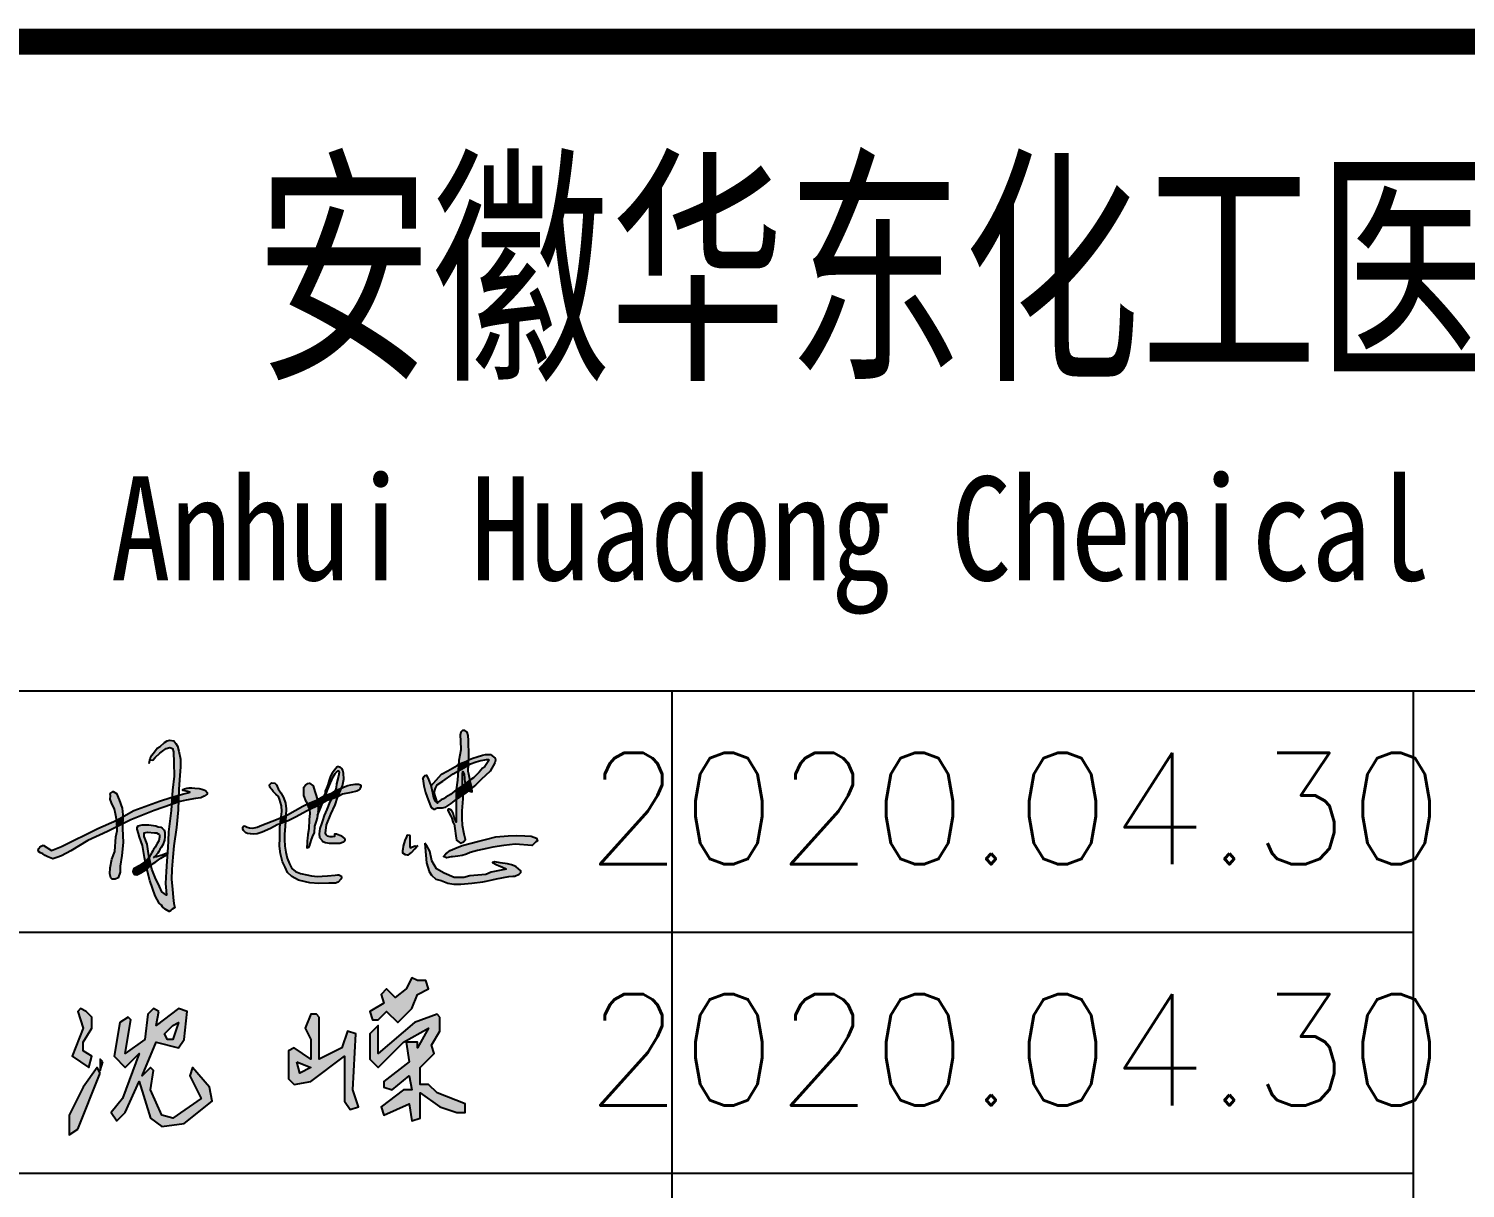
# Model space of a CAD drawing. Header units: millimetres. Extents: x 865490 to 879904, y 39442 to 44891.
# Drawn here: x 874120.71 to 874159.45, y 39489.05 to 39520.3 of the extents above; entities that cross this region are included whole.
import ezdxf
from ezdxf.enums import TextEntityAlignment as Align

# ---------------------------------------------------------------- set-up
doc = ezdxf.new("R2010")
doc.units = ezdxf.units.MM
doc.header["$LTSCALE"] = 1000
doc.header["$MEASUREMENT"] = 0
doc.layers.add('HATCH', color=8, linetype='Continuous')
doc.styles.add('ECEC_TQ', font='txt_l.shx', dxfattribs={"bigfont": 'hztxt_l.shx'})
doc.styles.add('ECEC_TQ_S', font='')
doc.styles.get('ECEC_TQ_S').set_extended_font_data('SimSun')

msp = doc.modelspace()

# ---------------------------------------------------------------- hatches: boundary and pattern name
at = {"linetype": 'Continuous'}
h = msp.add_hatch(color=256, dxfattribs=at)
h.paths.add_polyline_path([(874129.226, 39492.606), (874129.226, 39491.396), (874129.378, 39491.169), (874129.605, 39491.245), (874129.453, 39491.699), (874129.529, 39493.211), (874129.302, 39493.287), (874129.151, 39492.833), (874128.546, 39492.531), (874128.546, 39493.665), (874128.47, 39493.741), (874128.319, 39493.741), (874128.168, 39493.363), (874128.319, 39493.06), (874128.319, 39492.531), (874127.865, 39492.833), (874127.714, 39492.758), (874127.714, 39492.001), (874127.865, 39491.85), (874128.319, 39491.926)])
h.paths.add_polyline_path([(874128.319, 39492.304), (874128.016, 39492.153), (874127.941, 39492.455)], flags=16)
h.paths.add_polyline_path([(874131.041, 39493.892), (874131.193, 39494.27), (874131.495, 39494.421), (874131.42, 39494.648), (874131.193, 39494.648), (874131.041, 39494.724), (874130.89, 39494.421), (874130.588, 39494.194), (874130.361, 39494.421), (874130.21, 39494.27), (874130.285, 39494.043), (874129.907, 39493.816), (874129.983, 39493.589), (874130.134, 39493.589), (874130.361, 39493.816), (874130.663, 39493.514)])
h.paths.add_polyline_path([(874131.798, 39493.287), (874131.798, 39493.665), (874131.722, 39493.741), (874131.117, 39493.514), (874130.134, 39492.682), (874130.134, 39493.438), (874129.907, 39493.211), (874129.907, 39492.531), (874130.134, 39492.304), (874130.815, 39492.984), (874131.495, 39493.363), (874131.193, 39492.833), (874131.193, 39492.984), (874130.89, 39492.984), (874130.966, 39492.455), (874130.285, 39491.926), (874130.285, 39491.774), (874130.512, 39491.699), (874130.966, 39492.077), (874131.041, 39491.699), (874130.815, 39491.699), (874130.21, 39491.245), (874130.285, 39491.018), (874130.966, 39491.321), (874131.041, 39490.867), (874131.268, 39490.943), (874131.268, 39491.623), (874131.798, 39491.245), (874132.251, 39491.094), (874132.478, 39491.094), (874132.478, 39491.321), (874131.722, 39491.623), (874131.495, 39491.85), (874131.268, 39491.85), (874131.268, 39492.304), (874131.646, 39492.682), (874131.571, 39492.909)])
h = msp.add_hatch(color=256, dxfattribs=at)
h.paths.add_polyline_path([(874122.179, 39492.758), (874122.179, 39492.984), (874122.406, 39493.363), (874122.406, 39493.665), (874122.255, 39493.816), (874122.103, 39493.892), (874122.028, 39493.816), (874122.179, 39493.363), (874121.876, 39492.606), (874122.33, 39492.304), (874122.406, 39492.606)])
h.paths.add_polyline_path([(874122.708, 39492.455), (874122.633, 39492.531), (874122.633, 39492.228)])
h.paths.add_polyline_path([(874122.633, 39492.153), (874122.557, 39492.304), (874122.179, 39491.774), (874121.801, 39491.018), (874121.801, 39490.489), (874122.028, 39490.64)])
h.paths.add_polyline_path([(874124.145, 39492.984), (874124.75, 39492.833), (874124.901, 39493.06), (874124.977, 39493.816), (874124.75, 39493.892), (874124.145, 39493.438), (874124.221, 39493.816), (874124.07, 39493.892), (874123.918, 39493.741), (874123.843, 39493.06), (874123.313, 39492.682), (874123.465, 39493.589), (874123.389, 39493.665), (874123.162, 39493.514), (874123.011, 39492.606), (874123.313, 39492.304), (874123.691, 39492.682), (874123.238, 39491.472), (874122.935, 39491.094), (874123.086, 39490.867), (874123.313, 39491.094), (874123.691, 39491.926), (874123.994, 39490.943), (874124.296, 39490.716), (874124.901, 39490.791), (874125.658, 39491.396), (874125.582, 39491.774), (874125.128, 39492.304), (874125.053, 39492.077), (874125.355, 39491.472), (874124.599, 39490.943), (874124.296, 39491.018), (874123.994, 39491.699), (874124.07, 39492.228), (874123.994, 39492.304), (874123.767, 39492.077)])
h.paths.add_polyline_path([(874124.372, 39493.211), (874124.599, 39493.438), (874124.75, 39493.514), (874124.599, 39493.06), (874124.448, 39493.06)], flags=16)
at = {"layer": 'HATCH'}
for points in [[(874124.78, 39500.174), (874124.802, 39500.409), (874124.799, 39500.615), (874124.759, 39500.834), (874124.716, 39500.97), (874124.676, 39501.04), (874124.62, 39501.109), (874124.508, 39501.13), (874124.444, 39501.112), (874124.369, 39501.066), (874124.254, 39500.959), (874124.176, 39500.909), (874124.104, 39500.815), (874124.029, 39500.727), (874123.987, 39500.631), (874123.978, 39500.596), (874124.052, 39500.589), (874124.116, 39500.663), (874124.248, 39500.774), (874124.315, 39500.835), (874124.416, 39500.902), (874124.514, 39500.929), (874124.582, 39500.902), (874124.609, 39500.814), (874124.622, 39500.515), (874124.629, 39500.154), (874124.585, 39499.776), (874124.573, 39499.595), (874124.75, 39499.646), (874124.756, 39499.804)], [(874132.572, 39501.123), (874132.562, 39501.253), (874132.53, 39501.344), (874132.467, 39501.386), (874132.408, 39501.386), (874132.365, 39501.34), (874132.348, 39501.263), (874132.355, 39501.113), (874132.362, 39500.871), (874132.313, 39500.58), (874132.305, 39500.469), (874132.351, 39500.496), (874132.495, 39500.554), (874132.574, 39500.592), (874132.579, 39500.709)], [(874133.287, 39500.64), (874133.248, 39500.682), (874133.16, 39500.739), (874133.108, 39500.745), (874133.031, 39500.742), (874132.949, 39500.72), (874132.803, 39500.676), (874132.69, 39500.644), (874132.6, 39500.605), (874132.574, 39500.592), (874132.567, 39500.455), (874132.62, 39500.49), (874132.775, 39500.543), (874132.902, 39500.577), (874133.009, 39500.599), (874133.056, 39500.607), (874133.105, 39500.606), (874133.121, 39500.581), (874133.011, 39500.421), (874132.944, 39500.371), (874132.857, 39500.267), (874132.708, 39500.11), (874132.607, 39500.05), (874132.621, 39499.979), (874132.66, 39499.841), (874132.755, 39499.918), (874132.913, 39500.064), (874133.154, 39500.293), (874133.277, 39500.516), (874133.294, 39500.586)], [(874128.851, 39499.981), (874128.923, 39500.141), (874128.973, 39500.232), (874129.009, 39500.263), (874129.05, 39500.299), (874129.075, 39500.303), (874129.083, 39500.255), (874129.064, 39500.161), (874129.012, 39499.954), (874128.999, 39499.839), (874128.968, 39499.752), (874128.982, 39499.76), (874129.052, 39499.8), (874129.15, 39499.841), (874129.173, 39499.894), (874129.211, 39500.079), (874129.195, 39500.235), (874129.176, 39500.307), (874129.158, 39500.351), (874129.141, 39500.377), (874129.121, 39500.391), (874129.059, 39500.409), (874129.028, 39500.409), (874128.952, 39500.32), (874128.92, 39500.272), (874128.886, 39500.219), (874128.849, 39500.161), (874128.807, 39500.053), (874128.778, 39499.924), (874128.735, 39499.83), (874128.704, 39499.754), (874128.699, 39499.697), (874128.667, 39499.618), (874128.695, 39499.633), (874128.714, 39499.64), (874128.757, 39499.762)], [(874131.877, 39500.023), (874132.16, 39500.217), (874132.292, 39500.292), (874132.305, 39500.469), (874132.261, 39500.444), (874132.016, 39500.305), (874131.841, 39500.208), (874131.557, 39499.888), (874131.596, 39499.72), (874131.624, 39499.579), (874131.658, 39499.493), (874131.735, 39499.432), (874131.646, 39499.716), (874131.68, 39499.833), (874131.725, 39499.922)], [(874132.567, 39500.455), (874132.504, 39500.414), (874132.292, 39500.292), (874132.274, 39500.053), (874132.239, 39499.789), (874132.412, 39499.906), (874132.409, 39500.019), (874132.404, 39500.201), (874132.405, 39500.234), (874132.42, 39500.28), (874132.449, 39500.216), (874132.462, 39500.105), (874132.464, 39500.075), (874132.47, 39500.002), (874132.486, 39499.96), (874132.607, 39500.05), (874132.576, 39500.211), (874132.558, 39500.288)], [(874132.574, 39500.592), (874132.495, 39500.554), (874132.351, 39500.496), (874132.305, 39500.469), (874132.292, 39500.292), (874132.504, 39500.414), (874132.567, 39500.455)], [(874127.633, 39499.426), (874127.582, 39499.583), (874127.508, 39499.705), (874127.437, 39499.82), (874127.391, 39499.924), (874127.348, 39499.973), (874127.252, 39499.977), (874127.199, 39499.928), (874127.21, 39499.862), (874127.24, 39499.828), (874127.267, 39499.797), (874127.305, 39499.745), (874127.374, 39499.674), (874127.441, 39499.611), (874127.472, 39499.536), (874127.526, 39499.36), (874127.538, 39499.208), (874127.519, 39499.064), (874127.516, 39499.044), (874127.644, 39499.098), (874127.648, 39499.277)], [(874128.428, 39499.74), (874128.376, 39499.896), (874128.283, 39499.972), (874128.239, 39499.96), (874128.175, 39499.912), (874128.131, 39499.86), (874128.131, 39499.776), (874128.131, 39499.635), (874128.195, 39499.475), (874128.218, 39499.408), (874128.228, 39499.413), (874128.499, 39499.527)], [(874129.561, 39499.755), (874129.608, 39499.779), (874129.629, 39499.802), (874129.651, 39499.837), (874129.666, 39499.875), (874129.666, 39499.903), (874129.662, 39499.914), (874129.653, 39499.927), (874129.606, 39499.943), (874129.513, 39499.943), (874129.463, 39499.936), (874129.392, 39499.923), (874129.316, 39499.906), (874129.239, 39499.88), (874129.162, 39499.846), (874129.15, 39499.841), (874129.047, 39499.609), (874129.175, 39499.677), (874129.402, 39499.72)], [(874131.55, 39499.916), (874131.534, 39499.955), (874131.479, 39500.091), (874131.443, 39500.161), (874131.436, 39500.183), (874131.393, 39500.176), (874131.376, 39500.145), (874131.335, 39500.087), (874131.367, 39499.899), (874131.41, 39499.718), (874131.482, 39499.519), (874131.563, 39499.317), (874131.649, 39499.259), (874131.691, 39499.285), (874131.728, 39499.291), (874131.753, 39499.292), (874131.803, 39499.292), (874131.858, 39499.293), (874131.929, 39499.313), (874132.09, 39499.418), (874132.184, 39499.495), (874132.237, 39499.531), (874132.239, 39499.789), (874132.08, 39499.667), (874131.961, 39499.593), (874131.891, 39499.55), (874131.835, 39499.519), (874131.761, 39499.466), (874131.735, 39499.432), (874131.658, 39499.493), (874131.624, 39499.579), (874131.596, 39499.72)], [(874132.516, 39499.825), (874132.484, 39499.94), (874132.486, 39499.96), (874132.429, 39499.918), (874132.412, 39499.906), (874132.419, 39499.656), (874132.497, 39499.709), (874132.565, 39499.765)], [(874132.621, 39499.979), (874132.607, 39500.05), (874132.607, 39500.05), (874132.486, 39499.96), (874132.484, 39499.94), (874132.516, 39499.825), (874132.565, 39499.765), (874132.66, 39499.841)], [(874123.23, 39499.299), (874123.147, 39499.52), (874123.077, 39499.687), (874122.989, 39499.743), (874122.906, 39499.687), (874122.912, 39499.624), (874122.901, 39499.536), (874122.944, 39499.437), (874123.018, 39499.272), (874123.047, 39499.138), (874123.083, 39498.975), (874123.243, 39499.063), (874123.244, 39499.114)], [(874124.092, 39499.236), (874124.559, 39499.398), (874124.573, 39499.595), (874124.544, 39499.587), (874124.236, 39499.486), (874123.547, 39499.232), (874123.243, 39499.063), (874123.239, 39498.869), (874123.462, 39498.98)], [(874124.75, 39499.646), (874124.573, 39499.595), (874124.559, 39499.398), (874124.743, 39499.462)], [(874125.443, 39499.618), (874125.517, 39499.669), (874125.519, 39499.713), (874125.476, 39499.77), (874125.431, 39499.793), (874125.373, 39499.807), (874125.305, 39499.824), (874125.189, 39499.836), (874125.109, 39499.84), (874125.033, 39499.84), (874124.973, 39499.83), (874124.911, 39499.818), (874124.864, 39499.797), (874124.868, 39499.772), (874124.919, 39499.76), (874124.987, 39499.744), (874125.057, 39499.729), (874124.996, 39499.711), (874124.853, 39499.676), (874124.75, 39499.646), (874124.743, 39499.462), (874124.789, 39499.478), (874124.952, 39499.511), (874125.21, 39499.554), (874125.352, 39499.57)], [(874128.667, 39499.618), (874128.512, 39499.533), (874128.499, 39499.527), (874128.519, 39499.466), (874128.517, 39499.369), (874128.554, 39499.387), (874128.605, 39499.416)], [(874128.971, 39499.386), (874129.035, 39499.582), (874129.047, 39499.609), (874129.024, 39499.596), (874128.876, 39499.545), (874128.829, 39499.462), (874128.751, 39499.263), (874128.68, 39499.094), (874128.635, 39498.958), (874128.601, 39498.87), (874128.562, 39498.743), (874128.546, 39498.601), (874128.555, 39498.506), (874128.622, 39498.42), (874128.642, 39498.395), (874128.71, 39498.368), (874128.81, 39498.35), (874128.875, 39498.349), (874128.984, 39498.349), (874129.102, 39498.353), (874129.173, 39498.376), (874129.208, 39498.392), (874129.237, 39498.412), (874129.243, 39498.443), (874129.235, 39498.48), (874129.153, 39498.537), (874129.103, 39498.555), (874129.009, 39498.59), (874128.958, 39498.598), (874128.958, 39498.559), (874128.956, 39498.535), (874128.903, 39498.522), (874128.835, 39498.525), (874128.765, 39498.543), (874128.728, 39498.573), (874128.712, 39498.624), (874128.736, 39498.843), (874128.854, 39499.129)], [(874128.714, 39499.64), (874128.695, 39499.633), (874128.667, 39499.618), (874128.605, 39499.416), (874128.637, 39499.435), (874128.68, 39499.542)], [(874128.926, 39499.631), (874128.968, 39499.752), (874128.879, 39499.703), (874128.714, 39499.64), (874128.68, 39499.542), (874128.637, 39499.435), (874128.756, 39499.503), (874128.876, 39499.545)], [(874129.15, 39499.841), (874129.052, 39499.8), (874128.982, 39499.76), (874128.968, 39499.752), (874128.926, 39499.631), (874128.876, 39499.545), (874129.024, 39499.596), (874129.047, 39499.609)], [(874132.423, 39499.55), (874132.419, 39499.656), (874132.237, 39499.531), (874132.236, 39499.264), (874132.234, 39499.05), (874132.236, 39498.92), (874132.183, 39499.053), (874132.155, 39499.16), (874132.12, 39499.236), (874132.072, 39499.255), (874132.045, 39499.267), (874132.024, 39499.269), (874132.015, 39499.24), (874132.032, 39499.194), (874132.09, 39499.082), (874132.117, 39499.022), (874132.148, 39498.927), (874132.181, 39498.877), (874132.198, 39498.751), (874132.226, 39498.551), (874132.249, 39498.435), (874132.354, 39498.35), (874132.434, 39498.387), (874132.489, 39498.451), (874132.455, 39498.597), (874132.409, 39498.826), (874132.397, 39499.025), (874132.397, 39499.226)], [(874132.412, 39499.906), (874132.239, 39499.789), (874132.237, 39499.531), (874132.419, 39499.656)], [(874132.66, 39499.841), (874132.565, 39499.765), (874132.664, 39499.734)], [(874124.03, 39497.652), (874124.005, 39497.757), (874123.93, 39497.691), (874123.897, 39497.663), (874123.897, 39497.662), (874123.972, 39497.344), (874124.116, 39496.932), (874124.226, 39496.733), (874124.288, 39496.679), (874124.314, 39496.638), (874124.391, 39496.57), (874124.5, 39496.514), (874124.539, 39496.54), (874124.573, 39496.572), (874124.646, 39496.617), (874124.625, 39496.726), (874124.608, 39496.887), (874124.588, 39497.114), (874124.56, 39497.368), (874124.564, 39497.653), (874124.593, 39497.975), (874124.62, 39498.283), (874124.69, 39498.778), (874124.735, 39499.254), (874124.743, 39499.462), (874124.559, 39499.398), (874124.548, 39499.236), (874124.474, 39498.658), (874124.467, 39498.415), (874124.457, 39498.233), (874124.437, 39497.868), (874124.416, 39497.589), (874124.393, 39497.268), (874124.413, 39497.067), (874124.426, 39496.949), (874124.299, 39497.039), (874124.234, 39497.18), (874124.115, 39497.427)], [(874128.221, 39499.224), (874128.283, 39499.255), (874128.241, 39499.342), (874128.218, 39499.408), (874128.102, 39499.351), (874127.69, 39499.118), (874127.644, 39499.098), (874127.631, 39498.926), (874127.702, 39498.953), (874127.899, 39499.05)], [(874128.512, 39499.203), (874128.517, 39499.369), (874128.283, 39499.255), (874128.289, 39499.147), (874128.275, 39498.988), (874128.26, 39498.736), (874128.235, 39498.585), (874128.226, 39498.482), (874128.216, 39498.423), (874128.214, 39498.372), (874128.214, 39498.328), (874128.207, 39498.272), (874128.208, 39498.243), (874128.213, 39498.23), (874128.22, 39498.223), (874128.247, 39498.225), (874128.276, 39498.268), (874128.326, 39498.449), (874128.367, 39498.57), (874128.408, 39498.626), (874128.42, 39498.806), (874128.46, 39498.942), (874128.492, 39499.034)], [(874128.519, 39499.466), (874128.499, 39499.527), (874128.228, 39499.413), (874128.218, 39499.408), (874128.241, 39499.342), (874128.283, 39499.255), (874128.517, 39499.369)], [(874128.637, 39499.435), (874128.605, 39499.416), (874128.532, 39499.252), (874128.51, 39499.188), (874128.499, 39499.094), (874128.581, 39499.294)], [(874122.298, 39498.42), (874122.831, 39498.666), (874123.092, 39498.796), (874123.088, 39498.951), (874123.083, 39498.975), (874122.571, 39498.743), (874121.592, 39498.259), (874121.323, 39498.157), (874121.099, 39498.294), (874121.046, 39498.272), (874121.011, 39498.245), (874120.976, 39498.21), (874120.958, 39498.173), (874120.983, 39498.119), (874121.022, 39498.088), (874121.088, 39498.062), (874121.148, 39498.022), (874121.224, 39497.979), (874121.358, 39497.932), (874121.469, 39497.969), (874121.589, 39498.012), (874121.842, 39498.144)], [(874123.253, 39498.369), (874123.237, 39498.744), (874123.239, 39498.869), (874123.092, 39498.796), (874123.095, 39498.681), (874123.056, 39498.522), (874123.032, 39498.125), (874122.953, 39497.92), (874122.901, 39497.687), (874122.892, 39497.529), (874122.926, 39497.417), (874122.957, 39497.385), (874123.043, 39497.385), (874123.117, 39497.421), (874123.174, 39497.566), (874123.178, 39497.735), (874123.219, 39498.019)], [(874123.243, 39499.063), (874123.083, 39498.975), (874123.088, 39498.951), (874123.092, 39498.796), (874123.239, 39498.869)], [(874124.305, 39498.756), (874124.268, 39498.779), (874124.197, 39498.796), (874124.133, 39498.817), (874124.076, 39498.83), (874124.012, 39498.84), (874123.951, 39498.847), (874123.853, 39498.847), (874123.769, 39498.847), (874123.664, 39498.817), (874123.637, 39498.776), (874123.637, 39498.726), (874123.668, 39498.611), (874123.698, 39498.517), (874123.776, 39498.291), (874123.833, 39497.961), (874123.858, 39497.845), (874123.955, 39497.969), (874123.945, 39498.013), (874123.899, 39498.324), (874123.825, 39498.534), (874123.817, 39498.634), (874123.908, 39498.65), (874124.099, 39498.632), (874124.154, 39498.626), (874124.195, 39498.606), (874124.225, 39498.591), (874124.236, 39498.556), (874124.236, 39498.513), (874124.219, 39498.419), (874124.171, 39498.346), (874124.115, 39498.246), (874124.075, 39498.18), (874124.054, 39498.144), (874124.025, 39498.1), (874123.993, 39498.039), (874123.955, 39497.969), (874124.005, 39497.757), (874124.06, 39497.804), (874124.132, 39497.852), (874124.212, 39497.902), (874124.273, 39497.948), (874124.364, 39497.998), (874124.446, 39498.034), (874124.449, 39498.09), (874124.412, 39498.08), (874124.31, 39498.041), (874124.267, 39498.024), (874124.156, 39497.993), (874124.091, 39497.979), (874124.12, 39498.001), (874124.19, 39498.082), (874124.217, 39498.126), (874124.244, 39498.18), (874124.281, 39498.234), (874124.329, 39498.311), (874124.373, 39498.436), (874124.379, 39498.52), (874124.379, 39498.584), (874124.376, 39498.635), (874124.359, 39498.699)], [(874127.413, 39498.844), (874127.493, 39498.874), (874127.516, 39499.044), (874127.395, 39498.993), (874126.993, 39498.838), (874126.868, 39498.779), (874126.751, 39498.758), (874126.659, 39498.767), (874126.598, 39498.784), (874126.532, 39498.817), (874126.505, 39498.807), (874126.484, 39498.781), (874126.481, 39498.739), (874126.505, 39498.697), (874126.535, 39498.66), (874126.566, 39498.633), (874126.611, 39498.611), (874126.689, 39498.601), (874126.78, 39498.595), (874126.868, 39498.601), (874127.004, 39498.649), (874127.231, 39498.743)], [(874127.605, 39498.452), (874127.608, 39498.593), (874127.622, 39498.799), (874127.631, 39498.926), (874127.493, 39498.874), (874127.48, 39498.779), (874127.485, 39498.494), (874127.476, 39498.27), (874127.497, 39498.061), (874127.554, 39497.853), (874127.623, 39497.705), (874127.688, 39497.558), (874127.801, 39497.452), (874127.983, 39497.355), (874128.176, 39497.313), (874128.287, 39497.279), (874128.532, 39497.264), (874128.799, 39497.27), (874128.903, 39497.272), (874128.978, 39497.277), (874129.055, 39497.301), (874129.128, 39497.377), (874129.146, 39497.413), (874129.146, 39497.43), (874129.133, 39497.467), (874129.105, 39497.481), (874129.069, 39497.494), (874129.042, 39497.499), (874128.971, 39497.487), (874128.766, 39497.473), (874128.623, 39497.46), (874128.501, 39497.449), (874128.336, 39497.469), (874128.213, 39497.495), (874128.041, 39497.536), (874127.903, 39497.592), (874127.801, 39497.669), (874127.741, 39497.796), (874127.678, 39497.943), (874127.642, 39498.107), (874127.612, 39498.267)], [(874127.644, 39499.098), (874127.516, 39499.044), (874127.493, 39498.874), (874127.631, 39498.926)], [(874131.124, 39498.202), (874131.175, 39498.263), (874131.192, 39498.274), (874131.134, 39498.278), (874131.062, 39498.253), (874131.021, 39498.227), (874130.994, 39498.232), (874130.991, 39498.26), (874130.991, 39498.298), (874130.986, 39498.355), (874130.986, 39498.398), (874130.986, 39498.458), (874130.984, 39498.493), (874130.984, 39498.539), (874130.979, 39498.569), (874130.913, 39498.574), (874130.893, 39498.521), (874130.856, 39498.421), (874130.81, 39498.27), (874130.795, 39498.19), (874130.785, 39498.142), (874130.793, 39498.092), (874130.861, 39498.049), (874130.911, 39498.034), (874130.951, 39498.037), (874131.031, 39498.099)], [(874132.813, 39498.155), (874133.063, 39498.211), (874133.226, 39498.241), (874133.524, 39498.293), (874133.83, 39498.323), (874134.283, 39498.285), (874134.316, 39498.318), (874134.39, 39498.387), (874134.435, 39498.415), (874134.402, 39498.486), (874134.262, 39498.539), (874134.087, 39498.552), (874133.865, 39498.557), (874133.641, 39498.549), (874133.307, 39498.519), (874133.025, 39498.45), (874132.852, 39498.407), (874132.401, 39498.29), (874132.205, 39498.206), (874132.073, 39498.15), (874131.955, 39498.066), (874131.892, 39497.995), (874131.976, 39497.954), (874132.098, 39497.982), (874132.139, 39497.985), (874132.284, 39498.005), (874132.396, 39498.023), (874132.516, 39498.058), (874132.612, 39498.104)], [(874131.523, 39498.139), (874131.446, 39498.279), (874131.396, 39498.353), (874131.398, 39498.235), (874131.433, 39497.823), (874131.509, 39497.587), (874131.569, 39497.489), (874131.69, 39497.383), (874131.83, 39497.343), (874132.016, 39497.274), (874132.171, 39497.248), (874132.36, 39497.246), (874132.657, 39497.27), (874132.958, 39497.305), (874133.047, 39497.325), (874133.21, 39497.359), (874133.323, 39497.389), (874133.658, 39497.452), (874133.765, 39497.46), (874133.816, 39497.46), (874133.936, 39497.513), (874133.983, 39497.561), (874133.985, 39497.609), (874133.922, 39497.66), (874133.852, 39497.714), (874133.805, 39497.742), (874133.729, 39497.768), (874133.622, 39497.791), (874133.422, 39497.823), (874133.28, 39497.849), (874133.219, 39497.835), (874133.334, 39497.77), (874133.378, 39497.752), (874133.491, 39497.706), (874133.539, 39497.676), (874133.584, 39497.654), (874133.184, 39497.567), (874133.038, 39497.508), (874132.603, 39497.468), (874132.441, 39497.429), (874132.185, 39497.429), (874131.916, 39497.539), (874131.703, 39497.658), (874131.581, 39497.879)], [(874123.897, 39497.663), (874123.858, 39497.845), (874123.701, 39497.75), (874123.554, 39497.665), (874123.525, 39497.62), (874123.517, 39497.583), (874123.562, 39497.505), (874123.623, 39497.494), (874123.732, 39497.552), (874123.806, 39497.598), (874123.867, 39497.637)], [(874123.955, 39497.969), (874123.858, 39497.845), (874123.897, 39497.663), (874123.93, 39497.691), (874124.005, 39497.757)]]:
    msp.add_hatch(color=256, dxfattribs=at).paths.add_polyline_path(points)

# ---------------------------------------------------------------- linework, layer by layer
for p, q in [((874103.063, 39502.455), (874213.063, 39502.455)), ((874138.063, 39469.955), (874138.063, 39502.455)), ((874158.063, 39469.955), (874158.063, 39502.455)), ((874103.063, 39495.955), (874158.063, 39495.955)), ((874103.063, 39489.455), (874158.063, 39489.455))]:
    msp.add_line(p, q)
at = {"const_width": 0.7}
msp.add_lwpolyline([(874283.063, 39519.955), (874103.063, 39519.955)], dxfattribs=at)
for points in [[(874123.955, 39500.498), (874123.987, 39500.631), (874124.029, 39500.727), (874124.104, 39500.815), (874124.176, 39500.909), (874124.254, 39500.959), (874124.369, 39501.066), (874124.444, 39501.112), (874124.508, 39501.13), (874124.62, 39501.109), (874124.676, 39501.04), (874124.716, 39500.97), (874124.759, 39500.834), (874124.799, 39500.615), (874124.802, 39500.409), (874124.78, 39500.174), (874124.756, 39499.804), (874124.735, 39499.254), (874124.69, 39498.778), (874124.62, 39498.283), (874124.593, 39497.975), (874124.564, 39497.653), (874124.56, 39497.368), (874124.588, 39497.114), (874124.608, 39496.887), (874124.625, 39496.726), (874124.646, 39496.617), (874124.573, 39496.572), (874124.539, 39496.54), (874124.5, 39496.514), (874124.391, 39496.57), (874124.314, 39496.638), (874124.288, 39496.679), (874124.226, 39496.733), (874124.116, 39496.932), (874123.972, 39497.344), (874123.897, 39497.662), (874123.833, 39497.961), (874123.776, 39498.291), (874123.698, 39498.517), (874123.668, 39498.611), (874123.637, 39498.726), (874123.637, 39498.776), (874123.664, 39498.817), (874123.664, 39498.817), (874123.769, 39498.847), (874123.853, 39498.847), (874123.853, 39498.847), (874123.951, 39498.847), (874124.012, 39498.84), (874124.076, 39498.83), (874124.133, 39498.817), (874124.197, 39498.796), (874124.268, 39498.779), (874124.305, 39498.756), (874124.359, 39498.699), (874124.376, 39498.635), (874124.379, 39498.584), (874124.379, 39498.52), (874124.373, 39498.436), (874124.329, 39498.311), (874124.281, 39498.234), (874124.244, 39498.18), (874124.217, 39498.126), (874124.19, 39498.082), (874124.19, 39498.082), (874124.12, 39498.001), (874124.062, 39497.957)], [(874132.484, 39499.94), (874132.516, 39499.825), (874132.565, 39499.765), (874132.664, 39499.734), (874132.66, 39499.841), (874132.621, 39499.979), (874132.576, 39500.211), (874132.558, 39500.288), (874132.579, 39500.709), (874132.572, 39501.123), (874132.562, 39501.253), (874132.53, 39501.344), (874132.467, 39501.386), (874132.408, 39501.386), (874132.365, 39501.34), (874132.348, 39501.263), (874132.355, 39501.113), (874132.362, 39500.871), (874132.313, 39500.58), (874132.274, 39500.053), (874132.239, 39499.789), (874132.236, 39499.264), (874132.234, 39499.05), (874132.236, 39498.92), (874132.183, 39499.053), (874132.155, 39499.16), (874132.12, 39499.236)], [(874123.978, 39500.596), (874124.052, 39500.589), (874124.052, 39500.589), (874124.116, 39500.663), (874124.248, 39500.774), (874124.315, 39500.835), (874124.416, 39500.902), (874124.514, 39500.929), (874124.514, 39500.929), (874124.582, 39500.902), (874124.609, 39500.814), (874124.622, 39500.515), (874124.629, 39500.154), (874124.585, 39499.776), (874124.548, 39499.236), (874124.474, 39498.658), (874124.467, 39498.415), (874124.457, 39498.233), (874124.437, 39497.868), (874124.416, 39497.589), (874124.393, 39497.268), (874124.413, 39497.067), (874124.426, 39496.949), (874124.426, 39496.949), (874124.299, 39497.039), (874124.234, 39497.18), (874124.115, 39497.427), (874124.03, 39497.652), (874123.945, 39498.013), (874123.899, 39498.324), (874123.825, 39498.534), (874123.817, 39498.634), (874123.817, 39498.634), (874123.908, 39498.65), (874124.099, 39498.632), (874124.099, 39498.632), (874124.154, 39498.626), (874124.195, 39498.606), (874124.225, 39498.591), (874124.236, 39498.556), (874124.236, 39498.513), (874124.219, 39498.419), (874124.171, 39498.346), (874124.115, 39498.246), (874124.075, 39498.18), (874124.054, 39498.144), (874124.025, 39498.1), (874123.993, 39498.039), (874123.955, 39497.969), (874123.858, 39497.845), (874123.701, 39497.75), (874123.554, 39497.665), (874123.525, 39497.62), (874123.517, 39497.583), (874123.562, 39497.505), (874123.623, 39497.494), (874123.732, 39497.552), (874123.806, 39497.598), (874123.867, 39497.637), (874123.93, 39497.691), (874124.06, 39497.804), (874124.132, 39497.852), (874124.212, 39497.902), (874124.273, 39497.948), (874124.364, 39497.998), (874124.446, 39498.034)], [(874131.557, 39499.888), (874131.841, 39500.208), (874132.016, 39500.305), (874132.261, 39500.444), (874132.351, 39500.496), (874132.495, 39500.554), (874132.6, 39500.605), (874132.69, 39500.644), (874132.803, 39500.676), (874132.949, 39500.72), (874133.031, 39500.742), (874133.108, 39500.745), (874133.16, 39500.739), (874133.248, 39500.682), (874133.287, 39500.64), (874133.294, 39500.586), (874133.277, 39500.516), (874133.154, 39500.293), (874132.913, 39500.064), (874132.755, 39499.918), (874132.497, 39499.709), (874132.184, 39499.495), (874132.09, 39499.418), (874131.929, 39499.313), (874131.858, 39499.293), (874131.803, 39499.292), (874131.753, 39499.292), (874131.728, 39499.291), (874131.691, 39499.285), (874131.649, 39499.259)], [(874128.499, 39499.094), (874128.581, 39499.294), (874128.68, 39499.542), (874128.757, 39499.762), (874128.851, 39499.981), (874128.923, 39500.141), (874128.973, 39500.232), (874129.009, 39500.263), (874129.05, 39500.299), (874129.075, 39500.303), (874129.083, 39500.255), (874129.064, 39500.161), (874129.012, 39499.954), (874128.999, 39499.839), (874128.926, 39499.631), (874128.829, 39499.462), (874128.751, 39499.263), (874128.68, 39499.094), (874128.635, 39498.958), (874128.601, 39498.87), (874128.562, 39498.743), (874128.546, 39498.601), (874128.555, 39498.506), (874128.622, 39498.42), (874128.642, 39498.395), (874128.71, 39498.368), (874128.81, 39498.35), (874128.875, 39498.349), (874128.984, 39498.349), (874129.102, 39498.353), (874129.173, 39498.376), (874129.208, 39498.392), (874129.237, 39498.412), (874129.243, 39498.443), (874129.235, 39498.48), (874129.153, 39498.537), (874129.103, 39498.555), (874129.009, 39498.59), (874128.958, 39498.598), (874128.958, 39498.559), (874128.956, 39498.535), (874128.903, 39498.522), (874128.835, 39498.525), (874128.765, 39498.543), (874128.728, 39498.573), (874128.712, 39498.624), (874128.736, 39498.843), (874128.854, 39499.129), (874128.971, 39499.386), (874129.035, 39499.582), (874129.173, 39499.894), (874129.211, 39500.079), (874129.195, 39500.235), (874129.176, 39500.307), (874129.158, 39500.351), (874129.141, 39500.377), (874129.121, 39500.391), (874129.059, 39500.409), (874129.028, 39500.409), (874128.952, 39500.32), (874128.92, 39500.272), (874128.886, 39500.219), (874128.849, 39500.161), (874128.807, 39500.053), (874128.778, 39499.924), (874128.735, 39499.83), (874128.704, 39499.754), (874128.699, 39499.697)], [(874131.335, 39500.087), (874131.376, 39500.145), (874131.393, 39500.176), (874131.393, 39500.176), (874131.436, 39500.183), (874131.443, 39500.161), (874131.479, 39500.091), (874131.534, 39499.955), (874131.55, 39499.916), (874131.596, 39499.72), (874131.624, 39499.579), (874131.658, 39499.493), (874131.735, 39499.432), (874131.646, 39499.716), (874131.68, 39499.833), (874131.725, 39499.922), (874131.877, 39500.023), (874132.16, 39500.217), (874132.504, 39500.414), (874132.62, 39500.49), (874132.775, 39500.543), (874132.902, 39500.577), (874133.009, 39500.599), (874133.056, 39500.607), (874133.105, 39500.606), (874133.121, 39500.581), (874133.011, 39500.421), (874132.944, 39500.371), (874132.857, 39500.267), (874132.708, 39500.11), (874132.607, 39500.05), (874132.429, 39499.918), (874132.239, 39499.789), (874132.08, 39499.667), (874131.961, 39499.593), (874131.891, 39499.55), (874131.835, 39499.519), (874131.761, 39499.466), (874131.735, 39499.432)], [(874126.532, 39498.817), (874126.598, 39498.784), (874126.659, 39498.767), (874126.751, 39498.758), (874126.868, 39498.779), (874126.993, 39498.838), (874127.395, 39498.993), (874127.69, 39499.118), (874128.102, 39499.351), (874128.228, 39499.413), (874128.512, 39499.533), (874128.695, 39499.633), (874128.879, 39499.703), (874128.982, 39499.76), (874129.052, 39499.8), (874129.162, 39499.846), (874129.239, 39499.88), (874129.316, 39499.906), (874129.392, 39499.923), (874129.463, 39499.936), (874129.513, 39499.943), (874129.606, 39499.943), (874129.606, 39499.943), (874129.653, 39499.927)], [(874127.21, 39499.862), (874127.199, 39499.928), (874127.252, 39499.977), (874127.348, 39499.973), (874127.391, 39499.924), (874127.437, 39499.82), (874127.508, 39499.705), (874127.582, 39499.583), (874127.633, 39499.426), (874127.648, 39499.277), (874127.644, 39499.098), (874127.622, 39498.799), (874127.608, 39498.593), (874127.605, 39498.452), (874127.612, 39498.267), (874127.642, 39498.107), (874127.678, 39497.943), (874127.741, 39497.796), (874127.801, 39497.669), (874127.903, 39497.592), (874128.041, 39497.536), (874128.213, 39497.495), (874128.336, 39497.469), (874128.501, 39497.449), (874128.623, 39497.46), (874128.766, 39497.473), (874128.971, 39497.487), (874129.042, 39497.499), (874129.069, 39497.494), (874129.105, 39497.481), (874129.133, 39497.467), (874129.146, 39497.43), (874129.146, 39497.413), (874129.128, 39497.377), (874129.055, 39497.301), (874128.978, 39497.277), (874128.903, 39497.272), (874128.799, 39497.27), (874128.532, 39497.264), (874128.287, 39497.279), (874128.176, 39497.313), (874127.983, 39497.355), (874127.801, 39497.452), (874127.688, 39497.558), (874127.623, 39497.705), (874127.554, 39497.853), (874127.497, 39498.061), (874127.476, 39498.27), (874127.485, 39498.494), (874127.48, 39498.779), (874127.519, 39499.064), (874127.538, 39499.208), (874127.526, 39499.36), (874127.472, 39499.536), (874127.441, 39499.611), (874127.374, 39499.674), (874127.305, 39499.745), (874127.267, 39499.797), (874127.24, 39499.828), (874127.21, 39499.862)], [(874128.195, 39499.475), (874128.131, 39499.635), (874128.131, 39499.776), (874128.131, 39499.86), (874128.175, 39499.912), (874128.239, 39499.96), (874128.283, 39499.972), (874128.376, 39499.896), (874128.428, 39499.74), (874128.519, 39499.466), (874128.512, 39499.203), (874128.492, 39499.034), (874128.46, 39498.942), (874128.42, 39498.806), (874128.408, 39498.626), (874128.367, 39498.57), (874128.326, 39498.449), (874128.276, 39498.268), (874128.247, 39498.225), (874128.22, 39498.223)], [(874131.335, 39500.087), (874131.367, 39499.899), (874131.41, 39499.718), (874131.482, 39499.519), (874131.563, 39499.317), (874131.649, 39499.259)], [(874132.12, 39499.236), (874132.072, 39499.255), (874132.045, 39499.267), (874132.024, 39499.269), (874132.015, 39499.24), (874132.032, 39499.194), (874132.09, 39499.082), (874132.117, 39499.022), (874132.148, 39498.927), (874132.181, 39498.877), (874132.198, 39498.751), (874132.226, 39498.551), (874132.249, 39498.435), (874132.354, 39498.35), (874132.434, 39498.387), (874132.489, 39498.451), (874132.489, 39498.451), (874132.455, 39498.597), (874132.409, 39498.826), (874132.397, 39499.025), (874132.397, 39499.226), (874132.423, 39499.55), (874132.409, 39500.019), (874132.404, 39500.201), (874132.405, 39500.234), (874132.42, 39500.28), (874132.42, 39500.28), (874132.449, 39500.216), (874132.462, 39500.105), (874132.464, 39500.075), (874132.47, 39500.002), (874132.486, 39499.96), (874132.484, 39499.94)], [(874121.099, 39498.294), (874121.323, 39498.157), (874121.592, 39498.259), (874122.571, 39498.743), (874123.083, 39498.975), (874123.547, 39499.232), (874124.236, 39499.486), (874124.544, 39499.587), (874124.853, 39499.676), (874124.996, 39499.711), (874125.057, 39499.729), (874124.987, 39499.744), (874124.919, 39499.76), (874124.868, 39499.772), (874124.868, 39499.772), (874124.864, 39499.797), (874124.911, 39499.818), (874124.973, 39499.83), (874125.033, 39499.84), (874125.109, 39499.84), (874125.189, 39499.836), (874125.305, 39499.824), (874125.373, 39499.807), (874125.431, 39499.793), (874125.476, 39499.77), (874125.519, 39499.713), (874125.517, 39499.669), (874125.443, 39499.618), (874125.352, 39499.57), (874125.21, 39499.554), (874124.952, 39499.511), (874124.789, 39499.478), (874124.092, 39499.236), (874123.462, 39498.98), (874122.831, 39498.666), (874122.298, 39498.42), (874121.842, 39498.144), (874121.589, 39498.012), (874121.469, 39497.969), (874121.358, 39497.932), (874121.224, 39497.979), (874121.148, 39498.022), (874121.088, 39498.062), (874121.022, 39498.088), (874120.983, 39498.119), (874120.958, 39498.173), (874120.976, 39498.21), (874121.011, 39498.245), (874121.046, 39498.272), (874121.099, 39498.294)], [(874122.906, 39499.687), (874122.989, 39499.743), (874123.077, 39499.687), (874123.147, 39499.52), (874123.23, 39499.299), (874123.244, 39499.114), (874123.237, 39498.744), (874123.253, 39498.369), (874123.219, 39498.019), (874123.178, 39497.735), (874123.174, 39497.566), (874123.117, 39497.421), (874123.043, 39497.385), (874122.957, 39497.385), (874122.926, 39497.417), (874122.892, 39497.529), (874122.901, 39497.687), (874122.953, 39497.92), (874123.032, 39498.125), (874123.056, 39498.522), (874123.095, 39498.681), (874123.088, 39498.951), (874123.047, 39499.138), (874123.018, 39499.272), (874122.944, 39499.437), (874122.901, 39499.536), (874122.912, 39499.624), (874122.906, 39499.687)], [(874129.653, 39499.927), (874129.662, 39499.914), (874129.666, 39499.903), (874129.666, 39499.875), (874129.651, 39499.837), (874129.629, 39499.802), (874129.608, 39499.779), (874129.561, 39499.755), (874129.402, 39499.72), (874129.175, 39499.677), (874129.024, 39499.596), (874128.756, 39499.503), (874128.554, 39499.387), (874128.221, 39499.224), (874127.899, 39499.05), (874127.702, 39498.953), (874127.413, 39498.844), (874127.231, 39498.743), (874127.004, 39498.649), (874126.868, 39498.601), (874126.78, 39498.595), (874126.689, 39498.601), (874126.611, 39498.611), (874126.566, 39498.633), (874126.535, 39498.66), (874126.505, 39498.697), (874126.481, 39498.739), (874126.484, 39498.781), (874126.505, 39498.807), (874126.532, 39498.817)], [(874128.699, 39499.697), (874128.667, 39499.618), (874128.605, 39499.416), (874128.532, 39499.252), (874128.51, 39499.188)], [(874128.195, 39499.475), (874128.241, 39499.342), (874128.283, 39499.255), (874128.289, 39499.147), (874128.275, 39498.988), (874128.26, 39498.736), (874128.235, 39498.585), (874128.226, 39498.482), (874128.216, 39498.423), (874128.214, 39498.372), (874128.214, 39498.328), (874128.207, 39498.272), (874128.208, 39498.243)], [(874130.913, 39498.574), (874130.893, 39498.521), (874130.856, 39498.421), (874130.81, 39498.27), (874130.795, 39498.19), (874130.785, 39498.142), (874130.793, 39498.092), (874130.793, 39498.092), (874130.861, 39498.049), (874130.911, 39498.034), (874130.951, 39498.037), (874131.031, 39498.099), (874131.124, 39498.202), (874131.175, 39498.263), (874131.21, 39498.285)], [(874130.913, 39498.574), (874130.979, 39498.569), (874130.984, 39498.539), (874130.984, 39498.493), (874130.986, 39498.458), (874130.986, 39498.398), (874130.986, 39498.355), (874130.991, 39498.298), (874130.991, 39498.26), (874130.994, 39498.232), (874130.994, 39498.232), (874131.021, 39498.227), (874131.062, 39498.253), (874131.134, 39498.278), (874131.134, 39498.278), (874131.192, 39498.274)], [(874131.955, 39498.066), (874132.073, 39498.15), (874132.205, 39498.206), (874132.401, 39498.29), (874132.852, 39498.407), (874133.025, 39498.45), (874133.307, 39498.519), (874133.641, 39498.549), (874133.865, 39498.557), (874134.087, 39498.552), (874134.262, 39498.539), (874134.402, 39498.486), (874134.402, 39498.486), (874134.435, 39498.415), (874134.39, 39498.387), (874134.316, 39498.318), (874134.283, 39498.285), (874134.283, 39498.285), (874133.83, 39498.323), (874133.524, 39498.293), (874133.226, 39498.241), (874133.063, 39498.211), (874132.813, 39498.155), (874132.612, 39498.104), (874132.516, 39498.058), (874132.396, 39498.023), (874132.284, 39498.005), (874132.139, 39497.985), (874132.098, 39497.982), (874131.976, 39497.954), (874131.892, 39497.995), (874131.955, 39498.066), (874131.955, 39498.066)], [(874124.091, 39497.979), (874124.091, 39497.979), (874124.156, 39497.993), (874124.267, 39498.024), (874124.31, 39498.041), (874124.412, 39498.08), (874124.449, 39498.09)], [(874128.208, 39498.243), (874128.213, 39498.23), (874128.22, 39498.223)], [(874131.396, 39498.353), (874131.398, 39498.235), (874131.433, 39497.823), (874131.509, 39497.587), (874131.569, 39497.489), (874131.69, 39497.383), (874131.83, 39497.343), (874132.016, 39497.274), (874132.171, 39497.248), (874132.36, 39497.246), (874132.657, 39497.27), (874132.958, 39497.305), (874133.047, 39497.325), (874133.21, 39497.359), (874133.323, 39497.389), (874133.658, 39497.452), (874133.765, 39497.46), (874133.816, 39497.46), (874133.936, 39497.513), (874133.983, 39497.561), (874133.985, 39497.609), (874133.922, 39497.66), (874133.852, 39497.714), (874133.805, 39497.742), (874133.729, 39497.768), (874133.622, 39497.791), (874133.422, 39497.823), (874133.28, 39497.849), (874133.219, 39497.835), (874133.219, 39497.835), (874133.219, 39497.835), (874133.334, 39497.77), (874133.378, 39497.752), (874133.491, 39497.706), (874133.539, 39497.676), (874133.584, 39497.654), (874133.184, 39497.567), (874133.038, 39497.508), (874132.603, 39497.468), (874132.441, 39497.429), (874132.185, 39497.429), (874131.916, 39497.539), (874131.703, 39497.658), (874131.581, 39497.879), (874131.523, 39498.139), (874131.446, 39498.279), (874131.396, 39498.353)]]:
    msp.add_lwpolyline(points)
at = {"linetype": 'Continuous', "elevation": 2318108.623}
for points in [[(874131.193, 39494.648), (874131.041, 39494.724), (874130.89, 39494.421), (874130.588, 39494.194), (874130.361, 39494.421), (874130.21, 39494.27), (874130.285, 39494.043), (874129.907, 39493.816), (874129.983, 39493.589), (874130.134, 39493.589), (874130.361, 39493.816), (874130.663, 39493.514), (874131.041, 39493.892), (874131.193, 39494.27), (874131.495, 39494.421), (874131.42, 39494.648), (874131.193, 39494.648)], [(874122.255, 39493.816), (874122.103, 39493.892), (874122.028, 39493.816), (874122.179, 39493.363), (874121.876, 39492.606), (874122.33, 39492.304), (874122.406, 39492.606), (874122.179, 39492.758), (874122.179, 39492.984), (874122.406, 39493.363), (874122.406, 39493.665), (874122.255, 39493.816)], [(874124.221, 39493.816), (874124.07, 39493.892), (874123.918, 39493.741), (874123.843, 39493.06), (874123.313, 39492.682), (874123.465, 39493.589), (874123.389, 39493.665), (874123.162, 39493.514), (874123.011, 39492.606), (874123.313, 39492.304), (874123.691, 39492.682), (874123.238, 39491.472), (874122.935, 39491.094), (874123.086, 39490.867), (874123.313, 39491.094), (874123.691, 39491.926), (874123.994, 39490.943), (874124.296, 39490.716), (874124.901, 39490.791), (874125.658, 39491.396), (874125.582, 39491.774), (874125.128, 39492.304), (874125.053, 39492.077), (874125.355, 39491.472), (874124.599, 39490.943), (874124.296, 39491.018), (874123.994, 39491.699), (874124.07, 39492.228), (874123.994, 39492.304), (874123.767, 39492.077), (874124.145, 39492.984), (874124.75, 39492.833), (874124.901, 39493.06), (874124.977, 39493.816), (874124.75, 39493.892), (874124.145, 39493.438), (874124.221, 39493.816)], [(874128.546, 39493.665), (874128.47, 39493.741), (874128.319, 39493.741), (874128.168, 39493.363), (874128.319, 39493.06), (874128.319, 39492.531), (874127.865, 39492.833), (874127.714, 39492.758), (874127.714, 39492.001), (874127.865, 39491.85), (874128.319, 39491.926), (874129.226, 39492.606), (874129.226, 39491.396), (874129.378, 39491.169), (874129.605, 39491.245), (874129.453, 39491.699), (874129.529, 39493.211), (874129.302, 39493.287), (874129.151, 39492.833), (874128.546, 39492.531), (874128.546, 39493.665)], [(874131.798, 39493.665), (874131.722, 39493.741), (874131.117, 39493.514), (874130.134, 39492.682), (874130.134, 39493.438), (874129.907, 39493.211), (874129.907, 39492.531), (874130.134, 39492.304), (874130.815, 39492.984), (874131.495, 39493.363), (874131.193, 39492.833), (874131.193, 39492.984), (874130.89, 39492.984), (874130.966, 39492.455), (874130.285, 39491.926), (874130.285, 39491.774), (874130.512, 39491.699), (874130.966, 39492.077), (874131.041, 39491.699), (874130.815, 39491.699), (874130.21, 39491.245), (874130.285, 39491.018), (874130.966, 39491.321), (874131.041, 39490.867), (874131.268, 39490.943), (874131.268, 39491.623), (874131.798, 39491.245), (874132.251, 39491.094), (874132.478, 39491.094), (874132.478, 39491.321), (874131.722, 39491.623), (874131.495, 39491.85), (874131.268, 39491.85), (874131.268, 39492.304), (874131.646, 39492.682), (874131.571, 39492.909), (874131.798, 39493.287), (874131.798, 39493.665)], [(874124.599, 39493.438), (874124.75, 39493.514), (874124.599, 39493.06), (874124.448, 39493.06), (874124.372, 39493.211), (874124.599, 39493.438)], [(874122.633, 39492.153), (874122.557, 39492.304), (874122.179, 39491.774), (874121.801, 39491.018), (874121.801, 39490.489), (874122.028, 39490.64), (874122.633, 39492.153)], [(874122.708, 39492.455), (874122.633, 39492.531), (874122.633, 39492.228), (874122.708, 39492.455)], [(874127.941, 39492.455), (874128.319, 39492.304), (874128.016, 39492.153), (874127.941, 39492.455)]]:
    msp.add_lwpolyline(points, dxfattribs=at)

# ---------------------------------------------------------------- texts
at = {"style": 'ECEC_TQ_S'}
for s, height, width, p in [('安徽华东化工医药工程有限责任公司', 5, 0.7, (874165.012, 39513.955)), ('Anhui Huadong Chemical & Medical Engineering Co.,Ltd', 2.8, 0.85, (874165.012, 39506.455))]:
    msp.add_text(s, height=height, dxfattribs=dict(at, width=width)).set_placement(p, align=Align.MIDDLE)
at = {"style": 'ECEC_TQ'}
for p in [(874147.307, 39499.283), (874147.307, 39492.783)]:
    msp.add_attdef('2020.04.30', text=' ', height=3, dxfattribs=at).set_placement(p, align=Align.MIDDLE)

doc.saveas('drawing.dxf')
